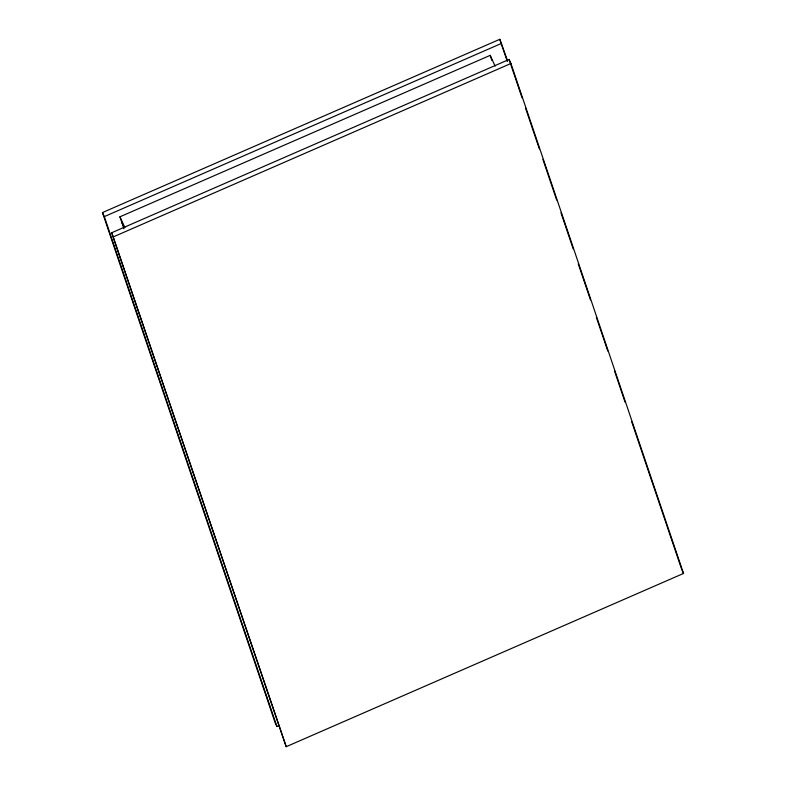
<?xml version="1.0" encoding="UTF-8"?>
<svg xmlns="http://www.w3.org/2000/svg" width="786" height="786" viewBox="0 0 786 786"><rect width="100%" height="100%" fill="white"/><g stroke="black" fill="none" stroke-linecap="round" stroke-linejoin="round"><path stroke-width="1.18" d="M279.177 725.557L276.927 726.529L275.071 722.501L102.465 212.564L499.798 39.3L507.55 60.758M276.927 726.529L104.322 216.602L501.655 43.338M123.972 228.736L119.934 216.808L490.179 55.364L495.131 66.112M111.74 232.735L509.073 59.471L510.929 63.499L683.535 573.436L286.202 746.7L111.74 232.735L286.202 746.7M113.597 236.763L510.929 63.499M681.678 569.398L683.535 573.436M119.934 216.808L124.886 227.567M122.007 222.929L123.992 227.233M102.465 212.564L104.322 216.602M509.073 59.471L522.051 97.798M525.588 108.252L539.353 148.908M542.89 159.362L556.655 200.017M560.978 212.8L573.161 248.808M578.28 263.909L590.463 299.918M596.358 317.338L607.765 351.028M614.446 370.776L625.067 402.137M631.748 421.885L681.285 568.239M499.798 39.3L507.275 61.367M490.179 55.364L491.908 60.463"/></g></svg>
